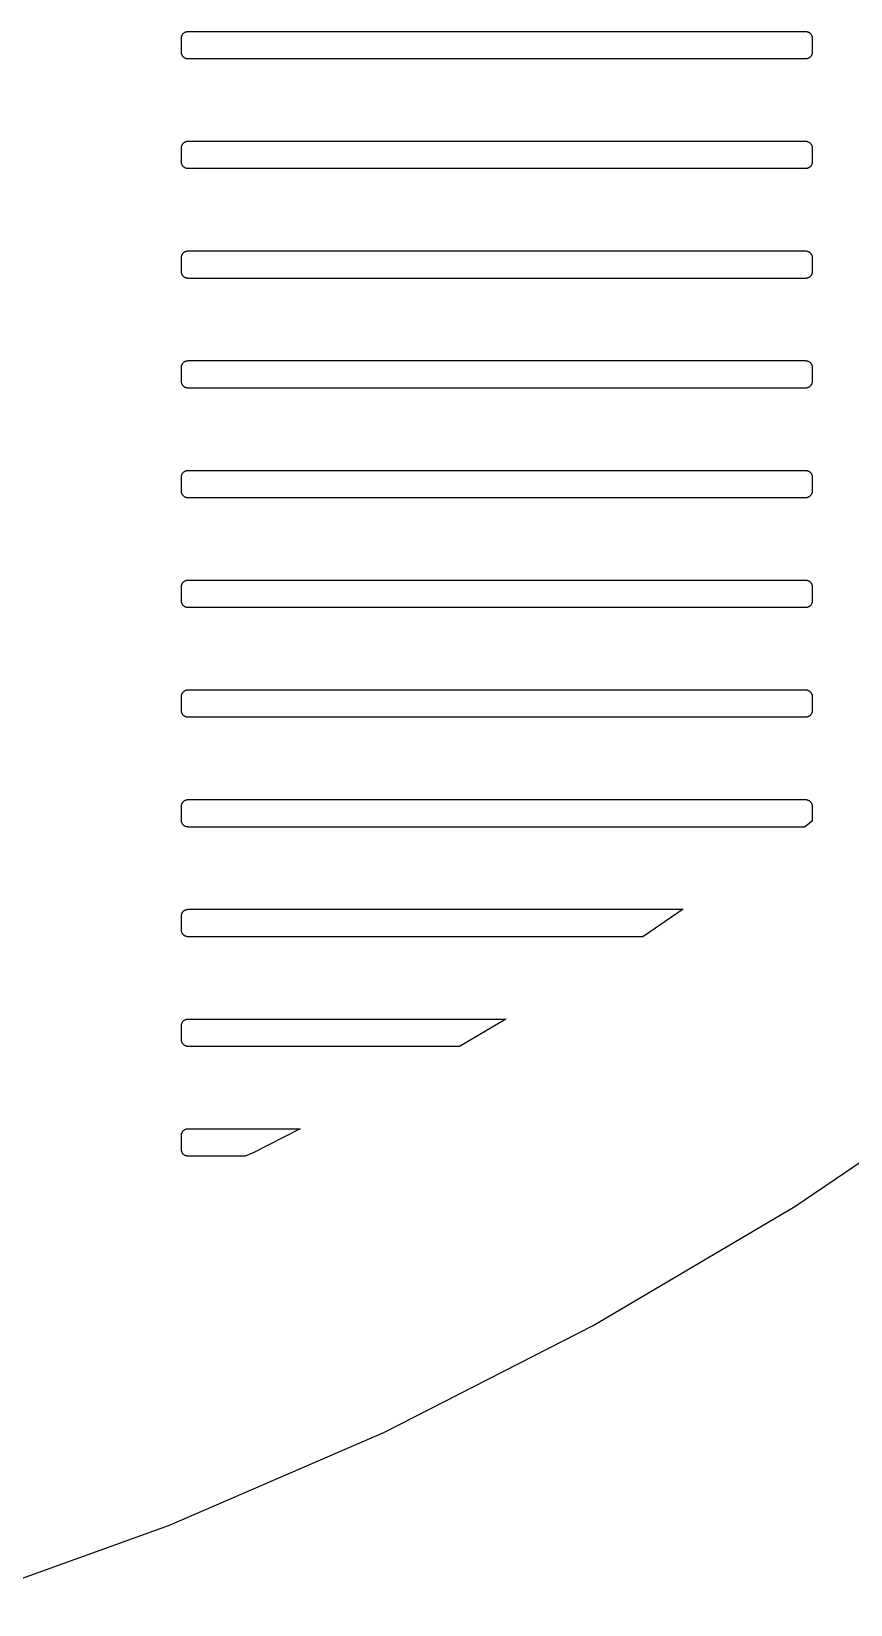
# Model space of a CAD drawing. Header units: metres. Extents: x -163 to 163, y -163 to 163.
# Drawn here: x 54 to 89.9, y -155.2 to -86.4 of the extents above; entities that cross this region are included whole.
import ezdxf

# ---------------------------------------------------------------- set-up
doc = ezdxf.new("R2010")
doc.units = ezdxf.units.M

msp = doc.modelspace()

# ---------------------------------------------------------------- linework, layer by layer
for p, q in [((60.601, -86.6989), (60.6016, -86.6801)), ((60.601, -87.299), (60.601, -86.6989)), ((60.6016, -86.6801), (60.6034, -86.6613)), ((60.6034, -86.6613), (60.6064, -86.6427)), ((60.6064, -86.6427), (60.6105, -86.6243)), ((60.6105, -86.6243), (60.6157, -86.6062)), ((60.6157, -86.6062), (60.6221, -86.5885)), ((60.6221, -86.5885), (60.6296, -86.5712)), ((60.6296, -86.5712), (60.6382, -86.5544)), ((60.6382, -86.5544), (60.6477, -86.5382)), ((60.6477, -86.5382), (60.6583, -86.5226)), ((60.6583, -86.5226), (60.6699, -86.5077)), ((60.6699, -86.5077), (60.6824, -86.4936)), ((60.6824, -86.4936), (60.6957, -86.4803)), ((60.6957, -86.4803), (60.7098, -86.4678)), ((60.7098, -86.4678), (60.7247, -86.4563)), ((60.7247, -86.4563), (60.7403, -86.4456)), ((60.7403, -86.4456), (60.7565, -86.4361)), ((60.7565, -86.4361), (60.7733, -86.4275)), ((60.7733, -86.4275), (60.7906, -86.42)), ((60.7906, -86.42), (60.8083, -86.4136)), ((60.8083, -86.4136), (60.8264, -86.4084)), ((60.8264, -86.4084), (60.8448, -86.4043)), ((60.8448, -86.4043), (60.8634, -86.4013)), ((60.8634, -86.4013), (60.8822, -86.3995)), ((60.8822, -86.3995), (60.901, -86.399)), ((60.901, -86.399), (87.901, -86.399)), ((87.901, -86.399), (87.9199, -86.3995)), ((87.9199, -86.3995), (87.9386, -86.4013)), ((87.9386, -86.4013), (87.9573, -86.4043)), ((87.9573, -86.4043), (87.9756, -86.4084)), ((87.9756, -86.4084), (87.9937, -86.4136)), ((87.9937, -86.4136), (88.0115, -86.42)), ((88.0115, -86.42), (88.0288, -86.4275)), ((88.0288, -86.4275), (88.0456, -86.4361)), ((88.0456, -86.4361), (88.0618, -86.4456)), ((88.0618, -86.4456), (88.0774, -86.4563)), ((88.0774, -86.4563), (88.0923, -86.4678)), ((88.0923, -86.4678), (88.1064, -86.4803)), ((88.1064, -86.4803), (88.1197, -86.4936)), ((88.1197, -86.4936), (88.1322, -86.5077)), ((88.1322, -86.5077), (88.1438, -86.5226)), ((88.1438, -86.5226), (88.1543, -86.5382)), ((88.1543, -86.5382), (88.1639, -86.5544)), ((88.1639, -86.5544), (88.1725, -86.5712)), ((88.1725, -86.5712), (88.18, -86.5885)), ((88.18, -86.5885), (88.1864, -86.6062)), ((88.1864, -86.6062), (88.1916, -86.6243)), ((88.1916, -86.6243), (88.1957, -86.6427)), ((88.1957, -86.6427), (88.1987, -86.6613)), ((88.1987, -86.6613), (88.2005, -86.6801)), ((88.2005, -86.6801), (88.201, -86.6989)), ((88.201, -86.6989), (88.201, -87.299)), ((60.6016, -87.3178), (60.601, -87.299)), ((60.6034, -87.3365), (60.6016, -87.3178)), ((60.6064, -87.3552), (60.6034, -87.3365)), ((60.6105, -87.3736), (60.6064, -87.3552)), ((60.6157, -87.3916), (60.6105, -87.3736)), ((88.1916, -87.3736), (88.1864, -87.3916)), ((88.1957, -87.3552), (88.1916, -87.3736)), ((88.1987, -87.3365), (88.1957, -87.3552)), ((88.2005, -87.3178), (88.1987, -87.3365)), ((88.201, -87.299), (88.2005, -87.3178)), ((60.6221, -87.4094), (60.6157, -87.3916)), ((60.6296, -87.4267), (60.6221, -87.4094)), ((60.6382, -87.4435), (60.6296, -87.4267)), ((60.6477, -87.4597), (60.6382, -87.4435)), ((60.6583, -87.4753), (60.6477, -87.4597)), ((60.6699, -87.4902), (60.6583, -87.4753)), ((60.6824, -87.5043), (60.6699, -87.4902)), ((60.6957, -87.5176), (60.6824, -87.5043)), ((60.7098, -87.5301), (60.6957, -87.5176)), ((60.7247, -87.5417), (60.7098, -87.5301)), ((60.7403, -87.5522), (60.7247, -87.5417)), ((60.7565, -87.5618), (60.7403, -87.5522)), ((60.7733, -87.5704), (60.7565, -87.5618)), ((60.7906, -87.5779), (60.7733, -87.5704)), ((60.8083, -87.5843), (60.7906, -87.5779)), ((60.8264, -87.5895), (60.8083, -87.5843)), ((60.8448, -87.5936), (60.8264, -87.5895)), ((60.8634, -87.5966), (60.8448, -87.5936)), ((60.8822, -87.5984), (60.8634, -87.5966)), ((60.901, -87.599), (60.8822, -87.5984)), ((87.901, -87.599), (60.901, -87.599)), ((87.9199, -87.5984), (87.901, -87.599)), ((87.9386, -87.5966), (87.9199, -87.5984)), ((87.9573, -87.5936), (87.9386, -87.5966)), ((87.9756, -87.5895), (87.9573, -87.5936)), ((87.9937, -87.5843), (87.9756, -87.5895)), ((88.0115, -87.5779), (87.9937, -87.5843)), ((88.0288, -87.5704), (88.0115, -87.5779)), ((88.0456, -87.5618), (88.0288, -87.5704)), ((88.0618, -87.5522), (88.0456, -87.5618)), ((88.0774, -87.5417), (88.0618, -87.5522)), ((88.0923, -87.5301), (88.0774, -87.5417)), ((88.1064, -87.5176), (88.0923, -87.5301)), ((88.1197, -87.5043), (88.1064, -87.5176)), ((88.1322, -87.4902), (88.1197, -87.5043)), ((88.1438, -87.4753), (88.1322, -87.4902)), ((88.1543, -87.4597), (88.1438, -87.4753)), ((88.1639, -87.4435), (88.1543, -87.4597)), ((88.1725, -87.4267), (88.1639, -87.4435)), ((88.18, -87.4094), (88.1725, -87.4267)), ((88.1864, -87.3916), (88.18, -87.4094)), ((60.601, -91.4989), (60.6016, -91.4801)), ((60.601, -92.099), (60.601, -91.4989)), ((60.6016, -91.4801), (60.6034, -91.4613)), ((60.6034, -91.4613), (60.6064, -91.4427)), ((60.6064, -91.4427), (60.6105, -91.4243)), ((60.6105, -91.4243), (60.6157, -91.4062)), ((60.6157, -91.4062), (60.6221, -91.3885)), ((60.6221, -91.3885), (60.6296, -91.3712)), ((60.6296, -91.3712), (60.6382, -91.3544)), ((60.6382, -91.3544), (60.6477, -91.3382)), ((60.6477, -91.3382), (60.6583, -91.3226)), ((60.6583, -91.3226), (60.6699, -91.3077)), ((60.6699, -91.3077), (60.6824, -91.2936)), ((60.6824, -91.2936), (60.6957, -91.2803)), ((60.6957, -91.2803), (60.7098, -91.2678)), ((60.7098, -91.2678), (60.7247, -91.2562)), ((60.7247, -91.2562), (60.7403, -91.2457)), ((60.7403, -91.2457), (60.7565, -91.2361)), ((60.7565, -91.2361), (60.7733, -91.2275)), ((60.7733, -91.2275), (60.7906, -91.22)), ((60.7906, -91.22), (60.8083, -91.2136)), ((60.8083, -91.2136), (60.8264, -91.2084)), ((60.8264, -91.2084), (60.8448, -91.2043)), ((60.8448, -91.2043), (60.8634, -91.2013)), ((60.8634, -91.2013), (60.8822, -91.1995)), ((60.8822, -91.1995), (60.901, -91.1989)), ((60.901, -91.1989), (87.901, -91.1989)), ((87.901, -91.1989), (87.9199, -91.1995)), ((87.9199, -91.1995), (87.9386, -91.2013)), ((87.9386, -91.2013), (87.9573, -91.2043)), ((87.9573, -91.2043), (87.9756, -91.2084)), ((87.9756, -91.2084), (87.9937, -91.2136)), ((87.9937, -91.2136), (88.0115, -91.22)), ((88.0115, -91.22), (88.0288, -91.2275)), ((88.0288, -91.2275), (88.0456, -91.2361)), ((88.0456, -91.2361), (88.0618, -91.2457)), ((88.0618, -91.2457), (88.0774, -91.2562)), ((88.0774, -91.2562), (88.0923, -91.2678)), ((88.0923, -91.2678), (88.1064, -91.2803)), ((88.1064, -91.2803), (88.1197, -91.2936)), ((88.1197, -91.2936), (88.1322, -91.3077)), ((88.1322, -91.3077), (88.1438, -91.3226)), ((88.1438, -91.3226), (88.1543, -91.3382)), ((88.1543, -91.3382), (88.1639, -91.3544)), ((88.1639, -91.3544), (88.1725, -91.3712)), ((88.1725, -91.3712), (88.18, -91.3885)), ((88.18, -91.3885), (88.1864, -91.4062)), ((88.1864, -91.4062), (88.1916, -91.4243)), ((88.1916, -91.4243), (88.1957, -91.4427)), ((88.1957, -91.4427), (88.1987, -91.4613)), ((88.1987, -91.4613), (88.2005, -91.4801)), ((88.2005, -91.4801), (88.201, -91.4989)), ((88.201, -91.4989), (88.201, -92.099)), ((60.6016, -92.1178), (60.601, -92.099)), ((60.6034, -92.1366), (60.6016, -92.1178)), ((60.6064, -92.1552), (60.6034, -92.1366)), ((60.6105, -92.1736), (60.6064, -92.1552)), ((60.6157, -92.1917), (60.6105, -92.1736)), ((60.6221, -92.2094), (60.6157, -92.1917)), ((88.1864, -92.1917), (88.18, -92.2094)), ((88.1916, -92.1736), (88.1864, -92.1917)), ((88.1957, -92.1552), (88.1916, -92.1736)), ((88.1987, -92.1366), (88.1957, -92.1552)), ((88.2005, -92.1178), (88.1987, -92.1366)), ((88.201, -92.099), (88.2005, -92.1178)), ((60.6296, -92.2267), (60.6221, -92.2094)), ((60.6382, -92.2435), (60.6296, -92.2267)), ((60.6477, -92.2597), (60.6382, -92.2435)), ((60.6583, -92.2753), (60.6477, -92.2597)), ((60.6699, -92.2902), (60.6583, -92.2753)), ((60.6824, -92.3043), (60.6699, -92.2902)), ((60.6957, -92.3176), (60.6824, -92.3043)), ((60.7098, -92.3301), (60.6957, -92.3176)), ((60.7247, -92.3417), (60.7098, -92.3301)), ((60.7403, -92.3522), (60.7247, -92.3417)), ((60.7565, -92.3618), (60.7403, -92.3522)), ((60.7733, -92.3704), (60.7565, -92.3618)), ((60.7906, -92.3779), (60.7733, -92.3704)), ((60.8083, -92.3843), (60.7906, -92.3779)), ((60.8264, -92.3895), (60.8083, -92.3843)), ((60.8448, -92.3936), (60.8264, -92.3895)), ((60.8634, -92.3966), (60.8448, -92.3936)), ((60.8822, -92.3984), (60.8634, -92.3966)), ((60.901, -92.399), (60.8822, -92.3984)), ((87.901, -92.399), (60.901, -92.399)), ((87.9199, -92.3984), (87.901, -92.399)), ((87.9386, -92.3966), (87.9199, -92.3984)), ((87.9573, -92.3936), (87.9386, -92.3966)), ((87.9756, -92.3895), (87.9573, -92.3936)), ((87.9937, -92.3843), (87.9756, -92.3895)), ((88.0115, -92.3779), (87.9937, -92.3843)), ((88.0288, -92.3704), (88.0115, -92.3779)), ((88.0456, -92.3618), (88.0288, -92.3704)), ((88.0618, -92.3522), (88.0456, -92.3618)), ((88.0774, -92.3417), (88.0618, -92.3522)), ((88.0923, -92.3301), (88.0774, -92.3417)), ((88.1064, -92.3176), (88.0923, -92.3301)), ((88.1197, -92.3043), (88.1064, -92.3176)), ((88.1322, -92.2902), (88.1197, -92.3043)), ((88.1438, -92.2753), (88.1322, -92.2902)), ((88.1543, -92.2597), (88.1438, -92.2753)), ((88.1639, -92.2435), (88.1543, -92.2597)), ((88.1725, -92.2267), (88.1639, -92.2435)), ((88.18, -92.2094), (88.1725, -92.2267)), ((60.601, -96.299), (60.6016, -96.2801)), ((60.601, -96.899), (60.601, -96.299)), ((60.6016, -96.2801), (60.6034, -96.2614)), ((60.6034, -96.2614), (60.6064, -96.2427)), ((60.6064, -96.2427), (60.6105, -96.2243)), ((60.6105, -96.2243), (60.6157, -96.2063)), ((60.6157, -96.2063), (60.6221, -96.1885)), ((60.6221, -96.1885), (60.6296, -96.1712)), ((60.6296, -96.1712), (60.6382, -96.1544)), ((60.6382, -96.1544), (60.6477, -96.1382)), ((60.6477, -96.1382), (60.6583, -96.1226)), ((60.6583, -96.1226), (60.6699, -96.1077)), ((60.6699, -96.1077), (60.6824, -96.0936)), ((60.6824, -96.0936), (60.6957, -96.0803)), ((60.6957, -96.0803), (60.7098, -96.0678)), ((60.7098, -96.0678), (60.7247, -96.0562)), ((60.7247, -96.0562), (60.7403, -96.0457)), ((60.7403, -96.0457), (60.7565, -96.0361)), ((60.7565, -96.0361), (60.7733, -96.0275)), ((60.7733, -96.0275), (60.7906, -96.02)), ((60.7906, -96.02), (60.8083, -96.0136)), ((60.8083, -96.0136), (60.8264, -96.0084)), ((60.8264, -96.0084), (60.8448, -96.0043)), ((60.8448, -96.0043), (60.8634, -96.0013)), ((60.8634, -96.0013), (60.8822, -95.9995)), ((60.8822, -95.9995), (60.901, -95.9989)), ((60.901, -95.9989), (87.901, -95.9989)), ((87.901, -95.9989), (87.9199, -95.9995)), ((87.9199, -95.9995), (87.9386, -96.0013)), ((87.9386, -96.0013), (87.9573, -96.0043)), ((87.9573, -96.0043), (87.9756, -96.0084)), ((87.9756, -96.0084), (87.9937, -96.0136)), ((87.9937, -96.0136), (88.0115, -96.02)), ((88.0115, -96.02), (88.0288, -96.0275)), ((88.0288, -96.0275), (88.0456, -96.0361)), ((88.0456, -96.0361), (88.0618, -96.0457)), ((88.0618, -96.0457), (88.0774, -96.0562)), ((88.0774, -96.0562), (88.0923, -96.0678)), ((88.0923, -96.0678), (88.1064, -96.0803)), ((88.1064, -96.0803), (88.1197, -96.0936)), ((88.1197, -96.0936), (88.1322, -96.1077)), ((88.1322, -96.1077), (88.1438, -96.1226)), ((88.1438, -96.1226), (88.1543, -96.1382)), ((88.1543, -96.1382), (88.1639, -96.1544)), ((88.1639, -96.1544), (88.1725, -96.1712)), ((88.1725, -96.1712), (88.18, -96.1885)), ((88.18, -96.1885), (88.1864, -96.2063)), ((88.1864, -96.2063), (88.1916, -96.2243)), ((88.1916, -96.2243), (88.1957, -96.2427)), ((88.1957, -96.2427), (88.1987, -96.2614)), ((88.1987, -96.2614), (88.2005, -96.2801)), ((88.2005, -96.2801), (88.201, -96.299)), ((88.201, -96.299), (88.201, -96.899)), ((60.6016, -96.9178), (60.601, -96.899)), ((60.6034, -96.9366), (60.6016, -96.9178)), ((60.6064, -96.9552), (60.6034, -96.9366)), ((60.6105, -96.9736), (60.6064, -96.9552)), ((60.6157, -96.9917), (60.6105, -96.9736)), ((60.6221, -97.0094), (60.6157, -96.9917)), ((60.6296, -97.0267), (60.6221, -97.0094)), ((88.18, -97.0094), (88.1725, -97.0267)), ((88.1864, -96.9917), (88.18, -97.0094)), ((88.1916, -96.9736), (88.1864, -96.9917)), ((88.1957, -96.9552), (88.1916, -96.9736)), ((88.1987, -96.9366), (88.1957, -96.9552)), ((88.2005, -96.9178), (88.1987, -96.9366)), ((88.201, -96.899), (88.2005, -96.9178)), ((60.6382, -97.0435), (60.6296, -97.0267)), ((60.6477, -97.0597), (60.6382, -97.0435)), ((60.6583, -97.0753), (60.6477, -97.0597)), ((60.6699, -97.0902), (60.6583, -97.0753)), ((60.6824, -97.1043), (60.6699, -97.0902)), ((60.6957, -97.1176), (60.6824, -97.1043)), ((60.7098, -97.1301), (60.6957, -97.1176)), ((60.7247, -97.1416), (60.7098, -97.1301)), ((60.7403, -97.1523), (60.7247, -97.1416)), ((60.7565, -97.1618), (60.7403, -97.1523)), ((60.7733, -97.1704), (60.7565, -97.1618)), ((60.7906, -97.1779), (60.7733, -97.1704)), ((60.8083, -97.1843), (60.7906, -97.1779)), ((60.8264, -97.1895), (60.8083, -97.1843)), ((60.8448, -97.1936), (60.8264, -97.1895)), ((60.8634, -97.1966), (60.8448, -97.1936)), ((60.8822, -97.1984), (60.8634, -97.1966)), ((60.901, -97.1989), (60.8822, -97.1984)), ((87.901, -97.1989), (60.901, -97.1989)), ((87.9199, -97.1984), (87.901, -97.1989)), ((87.9386, -97.1966), (87.9199, -97.1984)), ((87.9573, -97.1936), (87.9386, -97.1966)), ((87.9756, -97.1895), (87.9573, -97.1936)), ((87.9937, -97.1843), (87.9756, -97.1895)), ((88.0115, -97.1779), (87.9937, -97.1843)), ((88.0288, -97.1704), (88.0115, -97.1779)), ((88.0456, -97.1618), (88.0288, -97.1704)), ((88.0618, -97.1523), (88.0456, -97.1618)), ((88.0774, -97.1416), (88.0618, -97.1523)), ((88.0923, -97.1301), (88.0774, -97.1416)), ((88.1064, -97.1176), (88.0923, -97.1301)), ((88.1197, -97.1043), (88.1064, -97.1176)), ((88.1322, -97.0902), (88.1197, -97.1043)), ((88.1438, -97.0753), (88.1322, -97.0902)), ((88.1543, -97.0597), (88.1438, -97.0753)), ((88.1639, -97.0435), (88.1543, -97.0597)), ((88.1725, -97.0267), (88.1639, -97.0435)), ((60.601, -101.099), (60.6016, -101.08)), ((60.601, -101.699), (60.601, -101.099)), ((60.6016, -101.08), (60.6034, -101.061)), ((60.6034, -101.061), (60.6064, -101.043)), ((60.6064, -101.043), (60.6105, -101.024)), ((60.6105, -101.024), (60.6157, -101.006)), ((60.6157, -101.006), (60.6221, -100.989)), ((60.6221, -100.989), (60.6296, -100.971)), ((60.6296, -100.971), (60.6382, -100.954)), ((60.6382, -100.954), (60.6477, -100.938)), ((60.6477, -100.938), (60.6583, -100.923)), ((60.6583, -100.923), (60.6699, -100.908)), ((60.6699, -100.908), (60.6824, -100.894)), ((60.6824, -100.894), (60.6957, -100.88)), ((60.6957, -100.88), (60.7098, -100.868)), ((60.7098, -100.868), (60.7247, -100.856)), ((60.7247, -100.856), (60.7403, -100.846)), ((60.7403, -100.846), (60.7565, -100.836)), ((60.7565, -100.836), (60.7733, -100.827)), ((60.7733, -100.827), (60.7906, -100.82)), ((60.7906, -100.82), (60.8083, -100.814)), ((60.8083, -100.814), (60.8264, -100.808)), ((60.8264, -100.808), (60.8448, -100.804)), ((60.8448, -100.804), (60.8634, -100.801)), ((60.8634, -100.801), (60.8822, -100.8)), ((60.8822, -100.8), (60.901, -100.799)), ((60.901, -100.799), (87.901, -100.799)), ((87.901, -100.799), (87.9199, -100.8)), ((87.9199, -100.8), (87.9386, -100.801)), ((87.9386, -100.801), (87.9573, -100.804)), ((87.9573, -100.804), (87.9756, -100.808)), ((87.9756, -100.808), (87.9937, -100.814)), ((87.9937, -100.814), (88.0115, -100.82)), ((88.0115, -100.82), (88.0288, -100.827)), ((88.0288, -100.827), (88.0456, -100.836)), ((88.0456, -100.836), (88.0618, -100.846)), ((88.0618, -100.846), (88.0774, -100.856)), ((88.0774, -100.856), (88.0923, -100.868)), ((88.0923, -100.868), (88.1064, -100.88)), ((88.1064, -100.88), (88.1197, -100.894)), ((88.1197, -100.894), (88.1322, -100.908)), ((88.1322, -100.908), (88.1438, -100.923)), ((88.1438, -100.923), (88.1543, -100.938)), ((88.1543, -100.938), (88.1639, -100.954)), ((88.1639, -100.954), (88.1725, -100.971)), ((88.1725, -100.971), (88.18, -100.989)), ((88.18, -100.989), (88.1864, -101.006)), ((88.1864, -101.006), (88.1916, -101.024)), ((88.1916, -101.024), (88.1957, -101.043)), ((88.1957, -101.043), (88.1987, -101.061)), ((88.1987, -101.061), (88.2005, -101.08)), ((88.2005, -101.08), (88.201, -101.099)), ((88.201, -101.099), (88.201, -101.699)), ((60.6016, -101.718), (60.601, -101.699)), ((60.6034, -101.737), (60.6016, -101.718)), ((60.6064, -101.755), (60.6034, -101.737)), ((60.6105, -101.774), (60.6064, -101.755)), ((60.6157, -101.792), (60.6105, -101.774)), ((60.6221, -101.809), (60.6157, -101.792)), ((60.6296, -101.827), (60.6221, -101.809)), ((60.6382, -101.843), (60.6296, -101.827)), ((88.1725, -101.827), (88.1639, -101.843)), ((88.18, -101.809), (88.1725, -101.827)), ((88.1864, -101.792), (88.18, -101.809)), ((88.1916, -101.774), (88.1864, -101.792)), ((88.1957, -101.755), (88.1916, -101.774)), ((88.1987, -101.737), (88.1957, -101.755)), ((88.2005, -101.718), (88.1987, -101.737)), ((88.201, -101.699), (88.2005, -101.718)), ((60.6477, -101.86), (60.6382, -101.843)), ((60.6583, -101.875), (60.6477, -101.86)), ((60.6699, -101.89), (60.6583, -101.875)), ((60.6824, -101.904), (60.6699, -101.89)), ((60.6957, -101.918), (60.6824, -101.904)), ((60.7098, -101.93), (60.6957, -101.918)), ((60.7247, -101.942), (60.7098, -101.93)), ((60.7403, -101.952), (60.7247, -101.942)), ((60.7565, -101.962), (60.7403, -101.952)), ((60.7733, -101.97), (60.7565, -101.962)), ((60.7906, -101.978), (60.7733, -101.97)), ((60.8083, -101.984), (60.7906, -101.978)), ((60.8264, -101.99), (60.8083, -101.984)), ((60.8448, -101.994), (60.8264, -101.99)), ((60.8634, -101.997), (60.8448, -101.994)), ((60.8822, -101.998), (60.8634, -101.997)), ((60.901, -101.999), (60.8822, -101.998)), ((87.901, -101.999), (60.901, -101.999)), ((87.9199, -101.998), (87.901, -101.999)), ((87.9386, -101.997), (87.9199, -101.998)), ((87.9573, -101.994), (87.9386, -101.997)), ((87.9756, -101.99), (87.9573, -101.994)), ((87.9937, -101.984), (87.9756, -101.99)), ((88.0115, -101.978), (87.9937, -101.984)), ((88.0288, -101.97), (88.0115, -101.978)), ((88.0456, -101.962), (88.0288, -101.97)), ((88.0618, -101.952), (88.0456, -101.962)), ((88.0774, -101.942), (88.0618, -101.952)), ((88.0923, -101.93), (88.0774, -101.942)), ((88.1064, -101.918), (88.0923, -101.93)), ((88.1197, -101.904), (88.1064, -101.918)), ((88.1322, -101.89), (88.1197, -101.904)), ((88.1438, -101.875), (88.1322, -101.89)), ((88.1543, -101.86), (88.1438, -101.875)), ((88.1639, -101.843), (88.1543, -101.86)), ((60.601, -105.899), (60.6016, -105.88)), ((60.601, -106.499), (60.601, -105.899)), ((60.6016, -105.88), (60.6034, -105.861)), ((60.6034, -105.861), (60.6064, -105.843)), ((60.6064, -105.843), (60.6105, -105.824)), ((60.6105, -105.824), (60.6157, -105.806)), ((60.6157, -105.806), (60.6221, -105.789)), ((60.6221, -105.789), (60.6296, -105.771)), ((60.6296, -105.771), (60.6382, -105.754)), ((60.6382, -105.754), (60.6477, -105.738)), ((60.6477, -105.738), (60.6583, -105.723)), ((60.6583, -105.723), (60.6699, -105.708)), ((60.6699, -105.708), (60.6824, -105.694)), ((60.6824, -105.694), (60.6957, -105.68)), ((60.6957, -105.68), (60.7098, -105.668)), ((60.7098, -105.668), (60.7247, -105.656)), ((60.7247, -105.656), (60.7403, -105.646)), ((60.7403, -105.646), (60.7565, -105.636)), ((60.7565, -105.636), (60.7733, -105.628)), ((60.7733, -105.628), (60.7906, -105.62)), ((60.7906, -105.62), (60.8083, -105.614)), ((60.8083, -105.614), (60.8264, -105.608)), ((60.8264, -105.608), (60.8448, -105.604)), ((60.8448, -105.604), (60.8634, -105.601)), ((60.8634, -105.601), (60.8822, -105.6)), ((60.8822, -105.6), (60.901, -105.599)), ((60.901, -105.599), (87.901, -105.599)), ((87.901, -105.599), (87.9199, -105.6)), ((87.9199, -105.6), (87.9386, -105.601)), ((87.9386, -105.601), (87.9573, -105.604)), ((87.9573, -105.604), (87.9756, -105.608)), ((87.9756, -105.608), (87.9937, -105.614)), ((87.9937, -105.614), (88.0115, -105.62)), ((88.0115, -105.62), (88.0288, -105.628)), ((88.0288, -105.628), (88.0456, -105.636)), ((88.0456, -105.636), (88.0618, -105.646)), ((88.0618, -105.646), (88.0774, -105.656)), ((88.0774, -105.656), (88.0923, -105.668)), ((88.0923, -105.668), (88.1064, -105.68)), ((88.1064, -105.68), (88.1197, -105.694)), ((88.1197, -105.694), (88.1322, -105.708)), ((88.1322, -105.708), (88.1438, -105.723)), ((88.1438, -105.723), (88.1543, -105.738)), ((88.1543, -105.738), (88.1639, -105.754)), ((88.1639, -105.754), (88.1725, -105.771)), ((88.1725, -105.771), (88.18, -105.789)), ((88.18, -105.789), (88.1864, -105.806)), ((88.1864, -105.806), (88.1916, -105.824)), ((88.1916, -105.824), (88.1957, -105.843)), ((88.1957, -105.843), (88.1987, -105.861)), ((88.1987, -105.861), (88.2005, -105.88)), ((88.2005, -105.88), (88.201, -105.899)), ((88.201, -105.899), (88.201, -106.499)), ((60.6016, -106.518), (60.601, -106.499)), ((60.6034, -106.537), (60.6016, -106.518)), ((60.6064, -106.555), (60.6034, -106.537)), ((60.6105, -106.574), (60.6064, -106.555)), ((60.6157, -106.592), (60.6105, -106.574)), ((60.6221, -106.609), (60.6157, -106.592)), ((60.6296, -106.627), (60.6221, -106.609)), ((60.6382, -106.643), (60.6296, -106.627)), ((60.6477, -106.66), (60.6382, -106.643)), ((88.1639, -106.643), (88.1543, -106.66)), ((88.1725, -106.627), (88.1639, -106.643)), ((88.18, -106.609), (88.1725, -106.627)), ((88.1864, -106.592), (88.18, -106.609)), ((88.1916, -106.574), (88.1864, -106.592)), ((88.1957, -106.555), (88.1916, -106.574)), ((88.1987, -106.537), (88.1957, -106.555)), ((88.2005, -106.518), (88.1987, -106.537)), ((88.201, -106.499), (88.2005, -106.518)), ((60.6583, -106.675), (60.6477, -106.66)), ((60.6699, -106.69), (60.6583, -106.675)), ((60.6824, -106.704), (60.6699, -106.69)), ((60.6957, -106.718), (60.6824, -106.704)), ((60.7098, -106.73), (60.6957, -106.718)), ((60.7247, -106.742), (60.7098, -106.73)), ((60.7403, -106.752), (60.7247, -106.742)), ((60.7565, -106.762), (60.7403, -106.752)), ((60.7733, -106.77), (60.7565, -106.762)), ((60.7906, -106.778), (60.7733, -106.77)), ((60.8083, -106.784), (60.7906, -106.778)), ((60.8264, -106.79), (60.8083, -106.784)), ((60.8448, -106.794), (60.8264, -106.79)), ((60.8634, -106.797), (60.8448, -106.794)), ((60.8822, -106.798), (60.8634, -106.797)), ((60.901, -106.799), (60.8822, -106.798)), ((87.901, -106.799), (60.901, -106.799)), ((87.9199, -106.798), (87.901, -106.799)), ((87.9386, -106.797), (87.9199, -106.798)), ((87.9573, -106.794), (87.9386, -106.797)), ((87.9756, -106.79), (87.9573, -106.794)), ((87.9937, -106.784), (87.9756, -106.79)), ((88.0115, -106.778), (87.9937, -106.784)), ((88.0288, -106.77), (88.0115, -106.778)), ((88.0456, -106.762), (88.0288, -106.77)), ((88.0618, -106.752), (88.0456, -106.762)), ((88.0774, -106.742), (88.0618, -106.752)), ((88.0923, -106.73), (88.0774, -106.742)), ((88.1064, -106.718), (88.0923, -106.73)), ((88.1197, -106.704), (88.1064, -106.718)), ((88.1322, -106.69), (88.1197, -106.704)), ((88.1438, -106.675), (88.1322, -106.69)), ((88.1543, -106.66), (88.1438, -106.675)), ((60.601, -110.699), (60.6016, -110.68)), ((60.601, -111.299), (60.601, -110.699)), ((60.6016, -110.68), (60.6034, -110.661)), ((60.6034, -110.661), (60.6064, -110.643)), ((60.6064, -110.643), (60.6105, -110.624)), ((60.6105, -110.624), (60.6157, -110.606)), ((60.6157, -110.606), (60.6221, -110.589)), ((60.6221, -110.589), (60.6296, -110.571)), ((60.6296, -110.571), (60.6382, -110.554)), ((60.6382, -110.554), (60.6477, -110.538)), ((60.6477, -110.538), (60.6583, -110.523)), ((60.6583, -110.523), (60.6699, -110.508)), ((60.6699, -110.508), (60.6824, -110.494)), ((60.6824, -110.494), (60.6957, -110.48)), ((60.6957, -110.48), (60.7098, -110.468)), ((60.7098, -110.468), (60.7247, -110.456)), ((60.7247, -110.456), (60.7403, -110.446)), ((60.7403, -110.446), (60.7565, -110.436)), ((60.7565, -110.436), (60.7733, -110.428)), ((60.7733, -110.428), (60.7906, -110.42)), ((60.7906, -110.42), (60.8083, -110.414)), ((60.8083, -110.414), (60.8264, -110.408)), ((60.8264, -110.408), (60.8448, -110.404)), ((60.8448, -110.404), (60.8634, -110.401)), ((60.8634, -110.401), (60.8822, -110.4)), ((60.8822, -110.4), (60.901, -110.399)), ((60.901, -110.399), (87.901, -110.399)), ((87.901, -110.399), (87.9199, -110.4)), ((87.9199, -110.4), (87.9386, -110.401)), ((87.9386, -110.401), (87.9573, -110.404)), ((87.9573, -110.404), (87.9756, -110.408)), ((87.9756, -110.408), (87.9937, -110.414)), ((87.9937, -110.414), (88.0115, -110.42)), ((88.0115, -110.42), (88.0288, -110.428)), ((88.0288, -110.428), (88.0456, -110.436)), ((88.0456, -110.436), (88.0618, -110.446)), ((88.0618, -110.446), (88.0774, -110.456)), ((88.0774, -110.456), (88.0923, -110.468)), ((88.0923, -110.468), (88.1064, -110.48)), ((88.1064, -110.48), (88.1197, -110.494)), ((88.1197, -110.494), (88.1322, -110.508)), ((88.1322, -110.508), (88.1438, -110.523)), ((88.1438, -110.523), (88.1543, -110.538)), ((88.1543, -110.538), (88.1639, -110.554)), ((88.1639, -110.554), (88.1725, -110.571)), ((88.1725, -110.571), (88.18, -110.589)), ((88.18, -110.589), (88.1864, -110.606)), ((88.1864, -110.606), (88.1916, -110.624)), ((88.1916, -110.624), (88.1957, -110.643)), ((88.1957, -110.643), (88.1987, -110.661)), ((88.1987, -110.661), (88.2005, -110.68)), ((88.2005, -110.68), (88.201, -110.699)), ((88.201, -110.699), (88.201, -111.299)), ((60.6016, -111.318), (60.601, -111.299)), ((60.6034, -111.337), (60.6016, -111.318)), ((60.6064, -111.355), (60.6034, -111.337)), ((60.6105, -111.374), (60.6064, -111.355)), ((60.6157, -111.392), (60.6105, -111.374)), ((60.6221, -111.409), (60.6157, -111.392)), ((60.6296, -111.427), (60.6221, -111.409)), ((60.6382, -111.443), (60.6296, -111.427)), ((60.6477, -111.46), (60.6382, -111.443)), ((60.6583, -111.475), (60.6477, -111.46)), ((60.6699, -111.49), (60.6583, -111.475)), ((88.1438, -111.475), (88.1322, -111.49)), ((88.1543, -111.46), (88.1438, -111.475)), ((88.1639, -111.443), (88.1543, -111.46)), ((88.1725, -111.427), (88.1639, -111.443)), ((88.18, -111.409), (88.1725, -111.427)), ((88.1864, -111.392), (88.18, -111.409)), ((88.1916, -111.374), (88.1864, -111.392)), ((88.1957, -111.355), (88.1916, -111.374)), ((88.1987, -111.337), (88.1957, -111.355)), ((88.2005, -111.318), (88.1987, -111.337)), ((88.201, -111.299), (88.2005, -111.318)), ((60.6824, -111.504), (60.6699, -111.49)), ((60.6957, -111.518), (60.6824, -111.504)), ((60.7098, -111.53), (60.6957, -111.518)), ((60.7247, -111.542), (60.7098, -111.53)), ((60.7403, -111.552), (60.7247, -111.542)), ((60.7565, -111.562), (60.7403, -111.552)), ((60.7733, -111.57), (60.7565, -111.562)), ((60.7906, -111.578), (60.7733, -111.57)), ((60.8083, -111.584), (60.7906, -111.578)), ((60.8264, -111.59), (60.8083, -111.584)), ((60.8448, -111.594), (60.8264, -111.59)), ((60.8634, -111.597), (60.8448, -111.594)), ((60.8822, -111.598), (60.8634, -111.597)), ((60.901, -111.599), (60.8822, -111.598)), ((87.901, -111.599), (60.901, -111.599)), ((87.9199, -111.598), (87.901, -111.599)), ((87.9386, -111.597), (87.9199, -111.598)), ((87.9573, -111.594), (87.9386, -111.597)), ((87.9756, -111.59), (87.9573, -111.594)), ((87.9937, -111.584), (87.9756, -111.59)), ((88.0115, -111.578), (87.9937, -111.584)), ((88.0288, -111.57), (88.0115, -111.578)), ((88.0456, -111.562), (88.0288, -111.57)), ((88.0618, -111.552), (88.0456, -111.562)), ((88.0774, -111.542), (88.0618, -111.552)), ((88.0923, -111.53), (88.0774, -111.542)), ((88.1064, -111.518), (88.0923, -111.53)), ((88.1197, -111.504), (88.1064, -111.518)), ((88.1322, -111.49), (88.1197, -111.504)), ((60.601, -115.499), (60.6016, -115.48)), ((60.601, -116.099), (60.601, -115.499)), ((60.6016, -115.48), (60.6034, -115.461)), ((60.6034, -115.461), (60.6064, -115.443)), ((60.6064, -115.443), (60.6105, -115.424)), ((60.6105, -115.424), (60.6157, -115.406)), ((60.6157, -115.406), (60.6221, -115.389)), ((60.6221, -115.389), (60.6296, -115.371)), ((60.6296, -115.371), (60.6382, -115.354)), ((60.6382, -115.354), (60.6477, -115.338)), ((60.6477, -115.338), (60.6583, -115.323)), ((60.6583, -115.323), (60.6699, -115.308)), ((60.6699, -115.308), (60.6824, -115.294)), ((60.6824, -115.294), (60.6957, -115.28)), ((60.6957, -115.28), (60.7098, -115.268)), ((60.7098, -115.268), (60.7247, -115.256)), ((60.7247, -115.256), (60.7403, -115.246)), ((60.7403, -115.246), (60.7565, -115.236)), ((60.7565, -115.236), (60.7733, -115.228)), ((60.7733, -115.228), (60.7906, -115.22)), ((60.7906, -115.22), (60.8083, -115.214)), ((60.8083, -115.214), (60.8264, -115.208)), ((60.8264, -115.208), (60.8448, -115.204)), ((60.8448, -115.204), (60.8634, -115.201)), ((60.8634, -115.201), (60.8822, -115.2)), ((60.8822, -115.2), (60.901, -115.199)), ((60.901, -115.199), (87.901, -115.199)), ((87.901, -115.199), (87.9199, -115.2)), ((87.9199, -115.2), (87.9386, -115.201)), ((87.9386, -115.201), (87.9573, -115.204)), ((87.9573, -115.204), (87.9756, -115.208)), ((87.9756, -115.208), (87.9937, -115.214)), ((87.9937, -115.214), (88.0115, -115.22)), ((88.0115, -115.22), (88.0288, -115.228)), ((88.0288, -115.228), (88.0456, -115.236)), ((88.0456, -115.236), (88.0618, -115.246)), ((88.0618, -115.246), (88.0774, -115.256)), ((88.0774, -115.256), (88.0923, -115.268)), ((88.0923, -115.268), (88.1064, -115.28)), ((88.1064, -115.28), (88.1197, -115.294)), ((88.1197, -115.294), (88.1322, -115.308)), ((88.1322, -115.308), (88.1438, -115.323)), ((88.1438, -115.323), (88.1543, -115.338)), ((88.1543, -115.338), (88.1639, -115.354)), ((88.1639, -115.354), (88.1725, -115.371)), ((88.1725, -115.371), (88.18, -115.389)), ((88.18, -115.389), (88.1864, -115.406)), ((88.1864, -115.406), (88.1916, -115.424)), ((88.1916, -115.424), (88.1957, -115.443)), ((88.1957, -115.443), (88.1987, -115.461)), ((88.1987, -115.461), (88.2005, -115.48)), ((88.2005, -115.48), (88.201, -115.499)), ((88.201, -115.499), (88.201, -116.099)), ((60.6016, -116.118), (60.601, -116.099)), ((60.6034, -116.137), (60.6016, -116.118)), ((60.6064, -116.155), (60.6034, -116.137)), ((60.6105, -116.174), (60.6064, -116.155)), ((60.6157, -116.192), (60.6105, -116.174)), ((60.6221, -116.209), (60.6157, -116.192)), ((60.6296, -116.227), (60.6221, -116.209)), ((60.6382, -116.243), (60.6296, -116.227)), ((60.6477, -116.26), (60.6382, -116.243)), ((60.6583, -116.275), (60.6477, -116.26)), ((60.6699, -116.29), (60.6583, -116.275)), ((60.6824, -116.304), (60.6699, -116.29)), ((88.1322, -116.29), (88.1197, -116.304)), ((88.1438, -116.275), (88.1322, -116.29)), ((88.1543, -116.26), (88.1438, -116.275)), ((88.1639, -116.243), (88.1543, -116.26)), ((88.1725, -116.227), (88.1639, -116.243)), ((88.18, -116.209), (88.1725, -116.227)), ((88.1864, -116.192), (88.18, -116.209)), ((88.1916, -116.174), (88.1864, -116.192)), ((88.1957, -116.155), (88.1916, -116.174)), ((88.1987, -116.137), (88.1957, -116.155)), ((88.2005, -116.118), (88.1987, -116.137)), ((88.201, -116.099), (88.2005, -116.118)), ((60.6957, -116.318), (60.6824, -116.304)), ((60.7098, -116.33), (60.6957, -116.318)), ((60.7247, -116.342), (60.7098, -116.33)), ((60.7403, -116.352), (60.7247, -116.342)), ((60.7565, -116.362), (60.7403, -116.352)), ((60.7733, -116.37), (60.7565, -116.362)), ((60.7906, -116.378), (60.7733, -116.37)), ((60.8083, -116.384), (60.7906, -116.378)), ((60.8264, -116.39), (60.8083, -116.384)), ((60.8448, -116.394), (60.8264, -116.39)), ((60.8634, -116.397), (60.8448, -116.394)), ((60.8822, -116.398), (60.8634, -116.397)), ((60.901, -116.399), (60.8822, -116.398)), ((87.901, -116.399), (60.901, -116.399)), ((87.9199, -116.398), (87.901, -116.399)), ((87.9386, -116.397), (87.9199, -116.398)), ((87.9573, -116.394), (87.9386, -116.397)), ((87.9756, -116.39), (87.9573, -116.394)), ((87.9937, -116.384), (87.9756, -116.39)), ((88.0115, -116.378), (87.9937, -116.384)), ((88.0288, -116.37), (88.0115, -116.378)), ((88.0456, -116.362), (88.0288, -116.37)), ((88.0618, -116.352), (88.0456, -116.362)), ((88.0774, -116.342), (88.0618, -116.352)), ((88.0923, -116.33), (88.0774, -116.342)), ((88.1064, -116.318), (88.0923, -116.33)), ((88.1197, -116.304), (88.1064, -116.318)), ((60.601, -120.299), (60.6016, -120.28)), ((60.601, -120.899), (60.601, -120.299)), ((60.6016, -120.28), (60.6034, -120.261)), ((60.6034, -120.261), (60.6064, -120.243)), ((60.6064, -120.243), (60.6105, -120.224)), ((60.6105, -120.224), (60.6157, -120.206)), ((60.6157, -120.206), (60.6221, -120.189)), ((60.6221, -120.189), (60.6296, -120.171)), ((60.6296, -120.171), (60.6382, -120.154)), ((60.6382, -120.154), (60.6477, -120.138)), ((60.6477, -120.138), (60.6583, -120.123)), ((60.6583, -120.123), (60.6699, -120.108)), ((60.6699, -120.108), (60.6824, -120.094)), ((60.6824, -120.094), (60.6957, -120.08)), ((60.6957, -120.08), (60.7098, -120.068)), ((60.7098, -120.068), (60.7247, -120.056)), ((60.7247, -120.056), (60.7403, -120.046)), ((60.7403, -120.046), (60.7565, -120.036)), ((60.7565, -120.036), (60.7733, -120.027)), ((60.7733, -120.027), (60.7906, -120.02)), ((60.7906, -120.02), (60.8083, -120.014)), ((60.8083, -120.014), (60.8264, -120.008)), ((60.8264, -120.008), (60.8448, -120.004)), ((60.8448, -120.004), (60.8634, -120.001)), ((60.8634, -120.001), (60.8822, -120)), ((60.8822, -120), (60.901, -119.999)), ((60.901, -119.999), (87.901, -119.999)), ((87.901, -119.999), (87.9199, -120)), ((87.9199, -120), (87.9386, -120.001)), ((87.9386, -120.001), (87.9573, -120.004)), ((87.9573, -120.004), (87.9756, -120.008)), ((87.9756, -120.008), (87.9937, -120.014)), ((87.9937, -120.014), (88.0115, -120.02)), ((88.0115, -120.02), (88.0288, -120.027)), ((88.0288, -120.027), (88.0456, -120.036)), ((88.0456, -120.036), (88.0618, -120.046)), ((88.0618, -120.046), (88.0774, -120.056)), ((88.0774, -120.056), (88.0923, -120.068)), ((88.0923, -120.068), (88.1064, -120.08)), ((88.1064, -120.08), (88.1197, -120.094)), ((88.1197, -120.094), (88.1322, -120.108)), ((88.1322, -120.108), (88.1438, -120.123)), ((88.1438, -120.123), (88.1543, -120.138)), ((88.1543, -120.138), (88.1639, -120.154)), ((88.1639, -120.154), (88.1725, -120.171)), ((88.1725, -120.171), (88.18, -120.189)), ((88.18, -120.189), (88.1864, -120.206)), ((88.1864, -120.206), (88.1916, -120.224)), ((88.1916, -120.224), (88.1957, -120.243)), ((88.1957, -120.243), (88.1987, -120.261)), ((88.1987, -120.261), (88.2005, -120.28)), ((88.2005, -120.28), (88.201, -120.299)), ((88.201, -120.299), (88.201, -120.899)), ((60.6016, -120.918), (60.601, -120.899)), ((60.6034, -120.937), (60.6016, -120.918)), ((60.6064, -120.955), (60.6034, -120.937)), ((60.6105, -120.974), (60.6064, -120.955)), ((60.6157, -120.992), (60.6105, -120.974)), ((60.6221, -121.009), (60.6157, -120.992)), ((60.6296, -121.027), (60.6221, -121.009)), ((60.6382, -121.043), (60.6296, -121.027)), ((60.6477, -121.06), (60.6382, -121.043)), ((60.6583, -121.075), (60.6477, -121.06)), ((60.6699, -121.09), (60.6583, -121.075)), ((60.6824, -121.104), (60.6699, -121.09)), ((60.6957, -121.118), (60.6824, -121.104)), ((87.9908, -121.109), (87.8585, -121.199)), ((88.1967, -120.949), (87.9908, -121.109)), ((88.1987, -120.937), (88.1967, -120.949)), ((88.2005, -120.918), (88.1987, -120.937)), ((88.201, -120.899), (88.2005, -120.918)), ((60.7098, -121.13), (60.6957, -121.118)), ((60.7247, -121.142), (60.7098, -121.13)), ((60.7403, -121.152), (60.7247, -121.142)), ((60.7565, -121.162), (60.7403, -121.152)), ((60.7733, -121.17), (60.7565, -121.162)), ((60.7906, -121.178), (60.7733, -121.17)), ((60.8083, -121.184), (60.7906, -121.178)), ((60.8264, -121.19), (60.8083, -121.184)), ((60.8448, -121.194), (60.8264, -121.19)), ((60.8634, -121.197), (60.8448, -121.194)), ((60.8822, -121.198), (60.8634, -121.197)), ((60.901, -121.199), (60.8822, -121.198)), ((87.8585, -121.199), (60.901, -121.199)), ((60.601, -125.099), (60.6016, -125.08)), ((60.601, -125.699), (60.601, -125.099)), ((60.6016, -125.08), (60.6034, -125.061)), ((60.6034, -125.061), (60.6064, -125.043)), ((60.6064, -125.043), (60.6105, -125.024)), ((60.6105, -125.024), (60.6157, -125.006)), ((60.6157, -125.006), (60.6221, -124.989)), ((60.6221, -124.989), (60.6296, -124.971)), ((60.6296, -124.971), (60.6382, -124.954)), ((60.6382, -124.954), (60.6477, -124.938)), ((60.6477, -124.938), (60.6583, -124.923)), ((60.6583, -124.923), (60.6699, -124.908)), ((60.6699, -124.908), (60.6824, -124.894)), ((60.6824, -124.894), (60.6957, -124.88)), ((60.6957, -124.88), (60.7098, -124.868)), ((60.7098, -124.868), (60.7247, -124.856)), ((60.7247, -124.856), (60.7403, -124.846)), ((60.7403, -124.846), (60.7565, -124.836)), ((60.7565, -124.836), (60.7733, -124.827)), ((60.7733, -124.827), (60.7906, -124.82)), ((60.7906, -124.82), (60.8083, -124.814)), ((60.8083, -124.814), (60.8264, -124.808)), ((60.8264, -124.808), (60.8448, -124.804)), ((60.8448, -124.804), (60.8634, -124.801)), ((60.8634, -124.801), (60.8822, -124.8)), ((60.8822, -124.8), (60.901, -124.799)), ((60.901, -124.799), (82.5612, -124.799)), ((82.5612, -124.799), (80.7955, -125.999)), ((60.6016, -125.718), (60.601, -125.699)), ((60.6034, -125.737), (60.6016, -125.718)), ((60.6064, -125.755), (60.6034, -125.737)), ((60.6105, -125.774), (60.6064, -125.755)), ((60.6157, -125.792), (60.6105, -125.774)), ((60.6221, -125.809), (60.6157, -125.792)), ((60.6296, -125.827), (60.6221, -125.809)), ((60.6382, -125.843), (60.6296, -125.827)), ((60.6477, -125.86), (60.6382, -125.843)), ((60.6583, -125.875), (60.6477, -125.86)), ((60.6699, -125.89), (60.6583, -125.875)), ((60.6824, -125.904), (60.6699, -125.89)), ((60.6957, -125.918), (60.6824, -125.904)), ((60.7098, -125.93), (60.6957, -125.918)), ((60.7247, -125.942), (60.7098, -125.93)), ((60.7403, -125.952), (60.7247, -125.942)), ((60.7565, -125.962), (60.7403, -125.952)), ((60.7733, -125.97), (60.7565, -125.962)), ((60.7906, -125.978), (60.7733, -125.97)), ((60.8083, -125.984), (60.7906, -125.978)), ((60.8264, -125.99), (60.8083, -125.984)), ((60.8448, -125.994), (60.8264, -125.99)), ((60.8634, -125.997), (60.8448, -125.994)), ((60.8822, -125.998), (60.8634, -125.997)), ((60.901, -125.999), (60.8822, -125.998)), ((80.7955, -125.999), (60.901, -125.999)), ((60.601, -129.899), (60.6016, -129.88)), ((60.601, -130.499), (60.601, -129.899)), ((60.6016, -129.88), (60.6034, -129.861)), ((60.6034, -129.861), (60.6064, -129.843)), ((60.6064, -129.843), (60.6105, -129.824)), ((60.6105, -129.824), (60.6157, -129.806)), ((60.6157, -129.806), (60.6221, -129.789)), ((60.6221, -129.789), (60.6296, -129.771)), ((60.6296, -129.771), (60.6382, -129.754)), ((60.6382, -129.754), (60.6477, -129.738)), ((60.6477, -129.738), (60.6583, -129.723)), ((60.6583, -129.723), (60.6699, -129.708)), ((60.6699, -129.708), (60.6824, -129.694)), ((60.6824, -129.694), (60.6957, -129.68)), ((60.6957, -129.68), (60.7098, -129.668)), ((60.7098, -129.668), (60.7247, -129.656)), ((60.7247, -129.656), (60.7403, -129.646)), ((60.7403, -129.646), (60.7565, -129.636)), ((60.7565, -129.636), (60.7733, -129.628)), ((60.7733, -129.628), (60.7906, -129.62)), ((60.7906, -129.62), (60.8083, -129.614)), ((60.8083, -129.614), (60.8264, -129.608)), ((60.8264, -129.608), (60.8448, -129.604)), ((60.8448, -129.604), (60.8634, -129.601)), ((60.8634, -129.601), (60.8822, -129.6)), ((60.8822, -129.6), (60.901, -129.599)), ((60.901, -129.599), (74.7951, -129.599)), ((74.7951, -129.599), (72.766, -130.799)), ((60.6016, -130.518), (60.601, -130.499)), ((60.6034, -130.537), (60.6016, -130.518)), ((60.6064, -130.555), (60.6034, -130.537)), ((60.6105, -130.574), (60.6064, -130.555)), ((60.6157, -130.592), (60.6105, -130.574)), ((60.6221, -130.609), (60.6157, -130.592)), ((60.6296, -130.627), (60.6221, -130.609)), ((60.6382, -130.643), (60.6296, -130.627)), ((60.6477, -130.66), (60.6382, -130.643)), ((60.6583, -130.675), (60.6477, -130.66)), ((60.6699, -130.69), (60.6583, -130.675)), ((60.6824, -130.704), (60.6699, -130.69)), ((60.6957, -130.718), (60.6824, -130.704)), ((60.7098, -130.73), (60.6957, -130.718)), ((60.7247, -130.742), (60.7098, -130.73)), ((60.7403, -130.752), (60.7247, -130.742)), ((60.7565, -130.762), (60.7403, -130.752)), ((60.7733, -130.77), (60.7565, -130.762)), ((60.7906, -130.778), (60.7733, -130.77)), ((60.8083, -130.784), (60.7906, -130.778)), ((60.8264, -130.79), (60.8083, -130.784)), ((60.8448, -130.794), (60.8264, -130.79)), ((60.8634, -130.797), (60.8448, -130.794)), ((60.8822, -130.798), (60.8634, -130.797)), ((60.901, -130.799), (60.8822, -130.798)), ((72.766, -130.799), (60.901, -130.799)), ((87.4464, -137.793), (95.9259, -132.031)), ((60.601, -134.699), (60.6016, -134.68)), ((60.601, -135.299), (60.601, -134.699)), ((60.6016, -134.68), (60.6034, -134.661)), ((60.6034, -134.661), (60.6064, -134.643)), ((60.6064, -134.643), (60.6105, -134.624)), ((60.6105, -134.624), (60.6157, -134.606)), ((60.6157, -134.606), (60.6221, -134.589)), ((60.6221, -134.589), (60.6296, -134.571)), ((60.6296, -134.571), (60.6382, -134.554)), ((60.6382, -134.554), (60.6477, -134.538)), ((60.6477, -134.538), (60.6583, -134.523)), ((60.6583, -134.523), (60.6699, -134.508)), ((60.6699, -134.508), (60.6824, -134.494)), ((60.6824, -134.494), (60.6957, -134.48)), ((60.6957, -134.48), (60.7098, -134.468)), ((60.7098, -134.468), (60.7247, -134.456)), ((60.7247, -134.456), (60.7403, -134.446)), ((60.7403, -134.446), (60.7565, -134.436)), ((60.7565, -134.436), (60.7733, -134.428)), ((60.7733, -134.428), (60.7906, -134.42)), ((60.7906, -134.42), (60.8083, -134.414)), ((60.8083, -134.414), (60.8264, -134.408)), ((60.8264, -134.408), (60.8448, -134.404)), ((60.8448, -134.404), (60.8634, -134.401)), ((60.8634, -134.401), (60.8822, -134.4)), ((60.8822, -134.4), (60.901, -134.399)), ((60.901, -134.399), (65.8048, -134.399)), ((65.8048, -134.399), (63.7387, -135.452)), ((60.6016, -135.318), (60.601, -135.299)), ((60.6034, -135.337), (60.6016, -135.318)), ((60.6064, -135.355), (60.6034, -135.337)), ((60.6105, -135.374), (60.6064, -135.355)), ((60.6157, -135.392), (60.6105, -135.374)), ((60.6221, -135.409), (60.6157, -135.392)), ((60.6296, -135.427), (60.6221, -135.409)), ((60.6382, -135.443), (60.6296, -135.427)), ((60.6477, -135.46), (60.6382, -135.443)), ((60.6583, -135.475), (60.6477, -135.46)), ((60.6699, -135.49), (60.6583, -135.475)), ((60.6824, -135.504), (60.6699, -135.49)), ((60.6957, -135.518), (60.6824, -135.504)), ((60.7098, -135.53), (60.6957, -135.518)), ((60.7247, -135.542), (60.7098, -135.53)), ((60.7403, -135.552), (60.7247, -135.542)), ((60.7565, -135.562), (60.7403, -135.552)), ((63.7387, -135.452), (63.3983, -135.599)), ((60.7733, -135.57), (60.7565, -135.562)), ((60.7906, -135.578), (60.7733, -135.57)), ((60.8083, -135.584), (60.7906, -135.578)), ((60.8264, -135.59), (60.8083, -135.584)), ((60.8448, -135.594), (60.8264, -135.59)), ((60.8634, -135.597), (60.8448, -135.594)), ((60.8822, -135.598), (60.8634, -135.597)), ((60.901, -135.599), (60.8822, -135.598)), ((63.3983, -135.599), (60.901, -135.599)), ((78.6217, -143.012), (87.4464, -137.793)), ((69.4867, -147.667), (78.6217, -143.012)), ((60.0775, -151.739), (69.4867, -147.667)), ((50.4312, -155.211), (60.0775, -151.739))]:
    msp.add_line(p, q)

doc.saveas('drawing.dxf')
